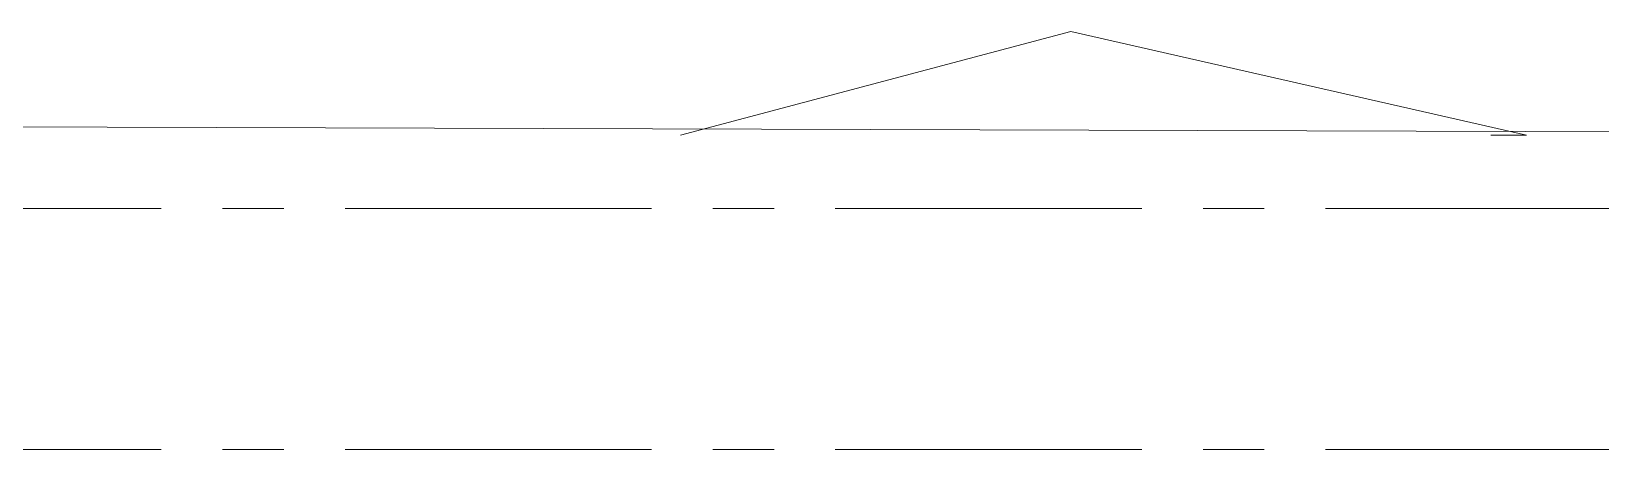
# Model space of a CAD drawing. Header units: millimetres. Extents: x -78046 to 260989, y -99288 to 158505.
# Drawn here: x 241818 to 245070, y 80550 to 81417 of the extents above; entities that cross this region are included whole.
import ezdxf

# ---------------------------------------------------------------- set-up
doc = ezdxf.new("R2010")
doc.units = ezdxf.units.MM
doc.header["$LTSCALE"] = 100
doc.linetypes.add('CENTER', pattern=[50.8, 31.75, -6.35, 6.35, -6.35])
doc.layers.add('-CENTER', color=143, linetype='CENTER', lineweight=13)
doc.layers.add('-LINE1', color=7, linetype='Continuous', lineweight=18)

msp = doc.modelspace()

# ---------------------------------------------------------------- linework, layer by layer
at = {"layer": '-CENTER', "ltscale": 0.2}
for p, q in [((256311.3, 81049.9), (223492.9, 81049.9)), ((256311.3, 80549.9), (223492.9, 80549.9))]:
    msp.add_line(p, q, dxfattribs=at)
at = {"layer": '-LINE1', "color": 0, "lineweight": 20}
for p, q in [((243163.2, 81201.9), (243972.3, 81417)), ((244917, 81201.9), (243972.3, 81417)), ((247232.5, 81201.9), (241112.1, 81221.2)), ((244917, 81201.9), (244842.5, 81201.9))]:
    msp.add_line(p, q, dxfattribs=at)

doc.saveas('drawing.dxf')
